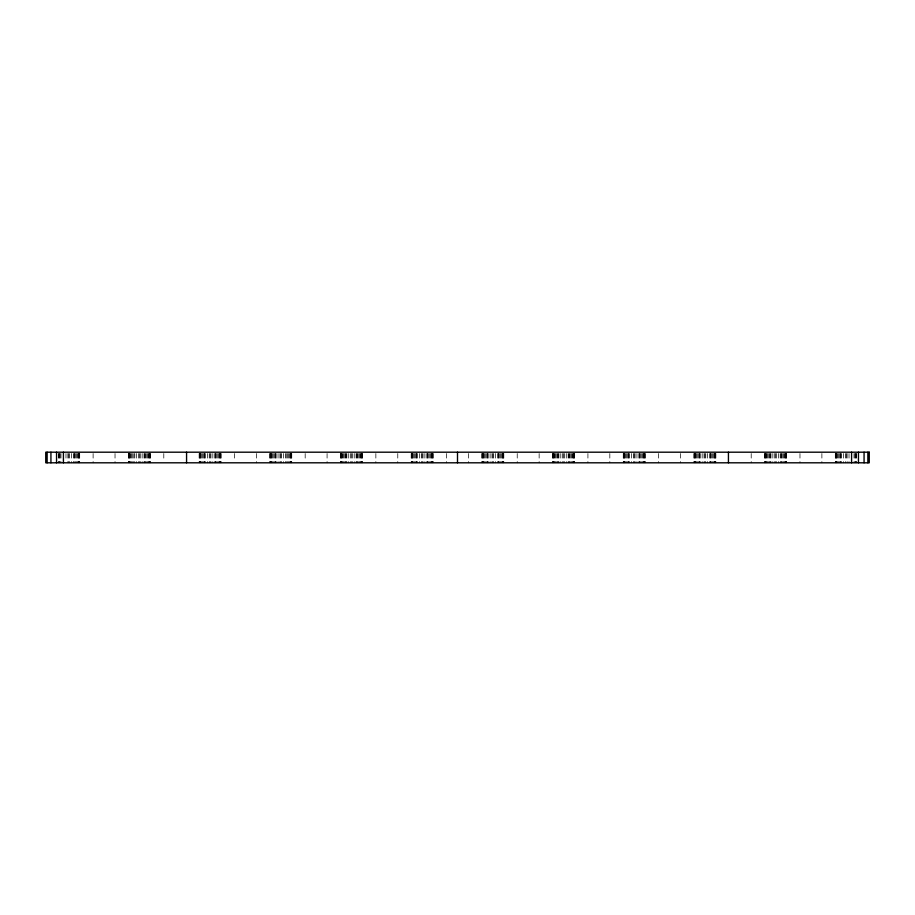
<?xml version="1.0" encoding="UTF-8"?>
<svg xmlns="http://www.w3.org/2000/svg" width="915" height="915" viewBox="0 0 915 915"><rect width="100%" height="100%" fill="white"/><g stroke="black" fill="none" stroke-linecap="round" stroke-linejoin="round"><path stroke-width="0.69" stroke-dasharray="4.58 3.43" d="M856.497 453.52L856.497 462.807M855.994 453.52L855.994 462.807M855.765 453.52L855.765 462.807M854.965 453.52L854.965 462.807M854.027 453.52L854.027 462.807M849.017 453.52L849.017 462.807M847.13 453.52L847.13 462.807M846.272 453.52L846.272 461.48M845.426 453.52L845.426 462.807M843.538 453.52L843.538 462.807M841.651 453.52L841.651 462.807M840.793 453.52L840.793 462.807M840.622 453.52L840.622 462.807M839.604 453.52L839.604 462.807M838.529 453.52L838.529 462.807M837.591 453.52L837.591 462.807M836.79 453.52L836.79 462.807M836.562 453.52L836.562 462.807M836.058 453.52L836.058 462.807M835.555 453.52L835.555 462.807M835.315 453.52L835.315 462.807M821.887 453.52L821.887 462.807M799.973 453.52L799.973 462.807M786.545 453.52L786.545 462.807M786.317 453.52L786.317 462.807M785.813 453.52L785.813 462.807M785.31 453.52L785.31 462.807M785.081 453.52L785.081 462.807M784.281 453.52L784.281 462.807M783.332 453.52L783.332 462.807M782.256 453.52L782.256 462.807M781.25 453.52L781.25 462.807M781.067 453.52L781.067 462.807M780.209 453.52L780.209 462.807M778.333 453.52L778.333 462.807M776.446 453.52L776.446 462.807M775.588 453.52L775.588 462.807M774.731 453.52L774.731 462.807M772.855 453.52L772.855 462.807M770.968 453.52L770.968 462.807M770.11 453.52L770.11 462.807M769.938 453.52L769.938 462.807M768.92 453.52L768.92 462.807M767.845 453.52L767.845 462.807M766.896 453.52L766.896 462.807M766.095 453.52L766.095 462.807M765.866 453.52L765.866 462.807M765.363 453.52L765.363 462.807M764.86 453.52L764.86 462.807M764.631 453.52L764.631 462.807M751.204 453.52L751.204 462.807M715.862 453.52L715.862 462.807M715.633 453.52L715.633 462.807M715.13 453.52L715.13 462.807M714.626 453.52L714.626 462.807M714.398 453.52L714.398 462.807M713.597 453.52L713.597 462.807M712.648 453.52L712.648 462.807M711.573 453.52L711.573 462.807M710.555 453.52L710.555 462.807M710.383 453.52L710.383 462.807M709.525 453.52L709.525 462.807M707.638 453.52L707.638 462.807M705.762 453.52L705.762 462.807M704.905 453.52L704.905 462.807M704.047 453.52L704.047 462.807M702.16 453.52L702.16 462.807M700.284 453.52L700.284 462.807M699.426 453.52L699.426 462.807M699.243 453.52L699.243 462.807M698.237 453.52L698.237 462.807M697.161 453.52L697.161 462.807M696.212 453.52L696.212 462.807M695.411 453.52L695.411 462.807M695.183 453.52L695.183 462.807M694.679 453.52L694.679 462.807M694.176 453.52L694.176 462.807M693.947 453.52L693.947 462.807M680.52 453.52L680.52 462.807M658.606 453.52L658.606 462.807M645.178 453.52L645.178 462.807M644.949 453.52L644.949 462.807M644.435 453.52L644.435 462.807M643.931 453.52L643.931 462.807M643.702 453.52L643.702 462.807M642.913 453.52L642.913 462.807M641.964 453.52L641.964 462.807M640.889 453.52L640.889 462.807M639.871 453.52L639.871 462.807M639.699 453.52L639.699 462.807M638.842 453.52L638.842 462.807M636.954 453.52L636.954 462.807M635.067 453.52L635.067 462.807M634.221 453.52L634.221 462.807M633.363 453.52L633.363 462.807M631.476 453.52L631.476 462.807M629.6 453.52L629.6 462.807M628.742 453.52L628.742 462.807M628.559 453.52L628.559 462.807M627.541 453.52L627.541 462.807M626.466 453.52L626.466 462.807M625.528 453.52L625.528 462.807M624.728 453.52L624.728 462.807M624.499 453.52L624.499 462.807M623.996 453.52L623.996 462.807M623.492 453.52L623.492 462.807M623.264 453.52L623.264 462.807M609.825 453.52L609.825 462.807M587.922 453.52L587.922 462.807M574.483 453.52L574.483 462.807M574.254 453.52L574.254 462.807M573.751 453.52L573.751 462.807M573.248 453.52L573.248 462.807M573.019 453.52L573.019 462.807M572.218 453.52L572.218 462.807M571.28 453.52L571.28 462.807M570.205 453.52L570.205 462.807M569.187 453.52L569.187 462.807M569.004 453.52L569.004 462.807M568.158 453.52L568.158 462.807M566.271 453.52L566.271 462.807M564.383 453.52L564.383 462.807M563.526 453.52L563.526 462.807M562.679 453.52L562.679 462.807M560.792 453.52L560.792 462.807M558.905 453.52L558.905 462.807M558.047 453.52L558.047 462.807M557.875 453.52L557.875 462.807M556.858 453.52L556.858 462.807M555.782 453.52L555.782 462.807M554.845 453.52L554.845 462.807M554.044 453.52L554.044 462.807M553.815 453.52L553.815 462.807M553.312 453.52L553.312 462.807M552.797 453.52L552.797 462.807M552.568 453.52L552.568 462.807M539.141 453.52L539.141 462.807M517.227 453.52L517.227 462.807M503.799 453.52L503.799 462.807M503.57 453.52L503.57 462.807M503.067 453.52L503.067 462.807M502.564 453.52L502.564 462.807M502.335 453.52L502.335 462.807M501.534 453.52L501.534 462.807M500.585 453.52L500.585 462.807M499.51 453.52L499.51 462.807M498.503 453.52L498.503 462.807M498.32 453.52L498.32 462.807M497.463 453.52L497.463 462.807M495.587 453.52L495.587 462.807M493.7 453.52L493.7 462.807M492.842 453.52L492.842 462.807M491.984 453.52L491.984 462.807M490.108 453.52L490.108 462.807M488.221 453.52L488.221 462.807M487.363 453.52L487.363 462.807M487.192 453.52L487.192 462.807M486.174 453.52L486.174 462.807M485.099 453.52L485.099 462.807M484.149 453.52L484.149 462.807M483.349 453.52L483.349 462.807M483.12 453.52L483.12 462.807M482.617 453.52L482.617 462.807M482.113 453.52L482.113 462.807M481.885 453.52L481.885 462.807M468.457 453.52L468.457 462.807M446.543 453.52L446.543 462.807M433.115 453.52L433.115 462.807M432.887 453.52L432.887 462.807M432.383 453.52L432.383 462.807M431.88 453.52L431.88 462.807M431.651 453.52L431.651 462.807M430.851 453.52L430.851 462.807M429.901 453.52L429.901 462.807M428.826 453.52L428.826 462.807M427.808 453.52L427.808 462.807M427.637 453.52L427.637 462.807M426.779 453.52L426.779 462.807M424.892 453.52L424.892 462.807M423.016 453.52L423.016 462.807M422.158 453.52L422.158 462.807M421.3 453.52L421.3 462.807M419.413 453.52L419.413 462.807M417.537 453.52L417.537 462.807M416.68 453.52L416.68 462.807M416.497 453.52L416.497 462.807M415.49 453.52L415.49 462.807M414.415 453.52L414.415 462.807M413.466 453.52L413.466 462.807M412.665 453.52L412.665 462.807M412.436 453.52L412.436 462.807M411.933 453.52L411.933 462.807M411.43 453.52L411.43 462.807M411.201 453.52L411.201 462.807M397.773 453.52L397.773 462.807M375.859 453.52L375.859 462.807M362.432 453.52L362.432 462.807M362.203 453.52L362.203 462.807M361.688 453.52L361.688 462.807M361.185 453.52L361.185 462.807M360.956 453.52L360.956 462.807M360.155 453.52L360.155 462.807M359.218 453.52L359.218 462.807M358.142 453.52L358.142 462.807M357.125 453.52L357.125 462.807M356.953 453.52L356.953 462.807M356.095 453.52L356.095 462.807M354.208 453.52L354.208 462.807M352.321 453.52L352.321 462.807M351.474 453.52L351.474 462.807M350.617 453.52L350.617 462.807M348.729 453.52L348.729 462.807M346.842 453.52L346.842 462.807M345.996 453.52L345.996 462.807M345.813 453.52L345.813 462.807M344.795 453.52L344.795 462.807M343.72 453.52L343.72 462.807M342.782 453.52L342.782 462.807M341.981 453.52L341.981 462.807M341.753 453.52L341.753 462.807M341.249 453.52L341.249 462.807M340.746 453.52L340.746 462.807M340.517 453.52L340.517 462.807M327.078 453.52L327.078 462.807M305.175 453.52L305.175 461.48M291.736 453.52L291.736 462.807M291.508 453.52L291.508 462.807M291.004 453.52L291.004 462.807M290.501 453.52L290.501 462.807M290.272 453.52L290.272 462.807M289.472 453.52L289.472 462.807M288.534 453.52L288.534 462.807M287.459 453.52L287.459 462.807M286.258 453.52L286.258 462.807M285.4 453.52L285.4 462.807M283.524 453.52L283.524 462.807M281.637 453.52L281.637 462.807M280.779 453.52L280.779 462.807M279.933 453.52L279.933 462.807M278.046 453.52L278.046 462.807M276.158 453.52L276.158 462.807M275.301 453.52L275.301 462.807M275.129 453.52L275.129 462.807M274.111 453.52L274.111 462.807M273.036 453.52L273.036 462.807M272.087 453.52L272.087 462.807M271.298 453.52L271.298 462.807M271.069 453.52L271.069 462.807M270.565 453.52L270.565 462.807M270.051 453.52L270.051 462.807M269.822 453.52L269.822 462.807M256.394 453.52L256.394 462.807M234.48 453.52L234.48 461.48M221.053 453.52L221.053 462.807M220.824 453.52L220.824 462.807M220.321 453.52L220.321 462.807M219.817 453.52L219.817 462.807M219.589 453.52L219.589 462.807M218.788 453.52L218.788 462.807M217.839 453.52L217.839 462.807M216.764 453.52L216.764 462.807M215.757 453.52L215.757 462.807M215.574 453.52L215.574 462.807M214.716 453.52L214.716 462.807M212.84 453.52L212.84 462.807M210.953 453.52L210.953 462.807M210.095 453.52L210.095 462.807M209.238 453.52L209.238 462.807M207.362 453.52L207.362 462.807M205.475 453.52L205.475 462.807M204.617 453.52L204.617 462.807M204.445 453.52L204.445 462.807M203.427 453.52L203.427 462.807M202.352 453.52L202.352 462.807M201.403 453.52L201.403 462.807M200.602 453.52L200.602 462.807M200.374 453.52L200.374 462.807M199.87 453.52L199.87 462.807M199.367 453.52L199.367 462.807M199.138 453.52L199.138 462.807M163.796 453.52L163.796 461.48M150.369 453.52L150.369 462.807M150.14 453.52L150.14 462.807M149.637 453.52L149.637 462.807M149.134 453.52L149.134 462.807M148.905 453.52L148.905 462.807M148.104 453.52L148.104 462.807M147.155 453.52L147.155 462.807M146.08 453.52L146.08 462.807M145.062 453.52L145.062 462.807M144.89 453.52L144.89 462.807M144.032 453.52L144.032 462.807M142.145 453.52L142.145 462.807M140.269 453.52L140.269 462.807M139.412 453.52L139.412 462.807M138.554 453.52L138.554 462.807M136.667 453.52L136.667 462.807M134.791 453.52L134.791 462.807M133.933 453.52L133.75 462.807M132.744 453.52L132.744 462.807M131.669 453.52L131.669 462.807M130.719 453.52L130.719 462.807M129.919 453.52L129.919 462.807M129.69 453.52L129.69 462.807M129.187 453.52L129.187 462.807M128.683 453.52L128.683 462.807M128.455 453.52L128.455 462.807M115.027 453.52L115.027 462.807M93.113 453.52L93.113 462.807M79.685 453.52L79.685 462.807M79.445 453.52L79.445 462.807M78.942 453.52L78.942 462.807M78.438 453.52L78.438 462.807M78.21 453.52L78.21 462.807M77.409 453.52L77.409 462.807M76.471 453.52L76.471 462.807M75.396 453.52L75.396 462.807M74.378 453.52L74.378 461.48M74.206 453.52L74.206 462.807M73.349 453.52L73.349 462.807M71.462 453.52L71.462 462.807M69.574 453.52L69.574 462.807M68.728 453.52L68.728 462.807M67.87 453.52L67.87 462.807M65.983 453.52L65.983 461.48M60.973 453.52L60.973 462.807M60.035 453.52L60.035 462.807M59.235 453.52L59.235 462.807M59.006 453.52L59.006 462.807M58.503 453.52L58.503 462.807"/><path stroke-width="1.37" d="M867.866 452.193L867.866 462.807M864.069 452.193L864.069 462.807M858.453 452.193L858.453 462.807M851.579 452.193L851.579 462.807M728.432 452.193L728.432 462.807M457.5 452.193L457.5 462.807M186.569 452.193L186.569 462.807M63.421 452.193L63.421 462.807M56.547 452.193L56.547 462.807M50.931 452.193L50.931 462.807M47.134 452.193L47.134 462.807M869.25 452.193L45.75 452.193L45.75 462.807L869.25 462.807L869.25 452.193"/></g></svg>
